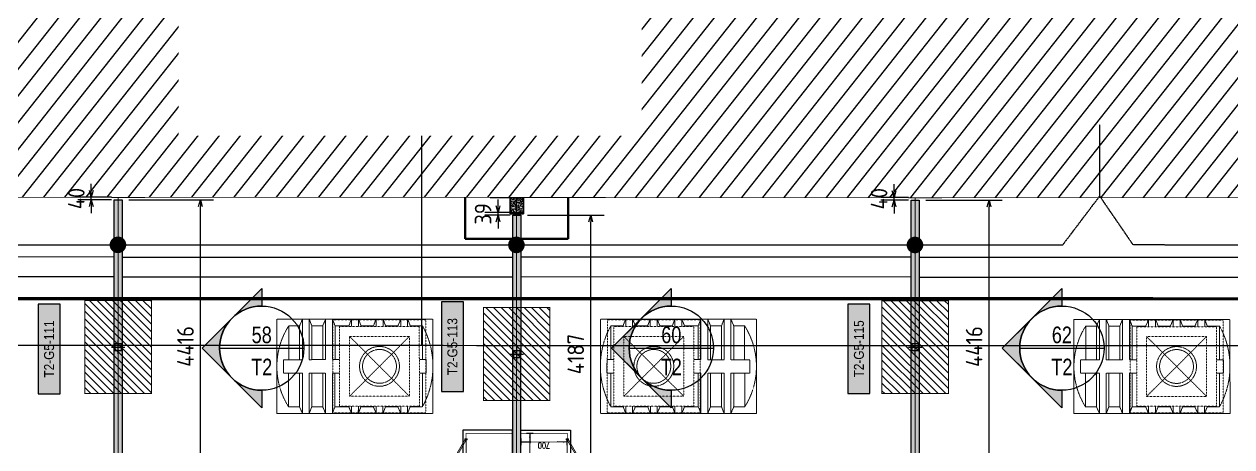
# Model space of a CAD drawing. Header units: centimetres. Extents: x -6122352 to 4157695, y -1694241 to 1947892.
# Drawn here: x 221391 to 239574, y -174023 to -167651 of the extents above; entities that cross this region are included whole.
import ezdxf
from ezdxf.enums import TextEntityAlignment as Align
from ezdxf.xclip import XClip

# ---------------------------------------------------------------- set-up
doc = ezdxf.new("R2010")
doc.units = ezdxf.units.CM
doc.header["$MEASUREMENT"] = 0
doc.header["$XCLIPFRAME"] = 2
doc.header["$PDMODE"] = 66
doc.header["$PDSIZE"] = 100
for name, pattern in [('DASHED2', [0.375, 0.25, -0.125]), ('HIDDEN', [0.375, 0.25, -0.125]), ('LTH-4G-M-XR-GROUND FLOOR PLAN$0$HIDDEN2', [0.1875, 0.125, -0.0625]), ('XR-AR-END-SETTING OUT PLAN$0$23261-XR-AR-SI-GF$0$HIDDEN', [0.375, 0.25, -0.125])]:
    doc.linetypes.add(name, pattern=pattern)
for name, color, linetype in [('00-MI-DIM', 7, 'Continuous'), ('23585-XR-AR-BOUNDARY WALLS AND SETBACKS$0$setback', 7, 'XR-AR-END-SETTING OUT PLAN$0$23261-XR-AR-SI-GF$0$HIDDEN'), ('@MI-FOOTINGS', 7, 'Continuous'), ('@MI-MEP', 7, 'Continuous'), ('@MI-REF LAYER', 7, 'Continuous'), ('@MI-TYPE-02', 6, 'Continuous'), ('A-GLASS HATCH', 7, 'Continuous'), ('B_TH_6', 7, 'Continuous'), ('CTECH-Text 2.5mm', 2, 'Continuous'), ('PANEL-TAGS', 7, 'Continuous'), ('VD-WS-WATER TANK', 7, 'Continuous'), ('XR-AR-MID-SETTING OUT FOR MASTER$0$23585-XR-AR-MID-GROUND FLOOR$0$A-Flor-Strs', 1, 'Continuous'), ('XR-AR-MID-SETTING OUT FOR MASTER$0$23585-XR-AR-MID-GROUND FLOOR$0$GS-HATCH-FLOOR TILE', 251, 'Continuous')]:
    doc.layers.add(name, color=color, linetype=linetype)
for name, color, linetype, lineweight in [('23585-XR-AR-102-8P-GF$0$A-FLOR-XREF', 8, 'Continuous', 9), ('23585-XR-AR-DAMAC PLOT LIMITS$0$1-Mid units', 41, 'Continuous', 5), ('@ Foundations', 4, 'DASHED2', 50), ('A-ANNO-TEXT', 3, 'Continuous', 25), ('LTH-4G-M-XR-GROUND FLOOR PLAN$0$1717 X Water Tank Location_5B$0$00 Line 2', 6, 'Continuous', 13), ('XR-AR-MID-SETTING OUT FOR MASTER$0$23585-XR-AR-MID-GROUND FLOOR$0$$A-GLAZ-WNDO', 232, 'Continuous', 9), ('XR-AR-MID-SETTING OUT FOR MASTER$0$23585-XR-AR-MID-GROUND FLOOR$0$A-GLAZ-SILL', 8, 'Continuous', 5), ('XR-AR-MID-SETTING OUT FOR MASTER$0$23585-XR-AR-MID-GROUND FLOOR$0$A-GLAZ-WNDO', 232, 'Continuous', 9), ('XR-AR-MID-SETTING OUT FOR MASTER$0$23585-XR-AR-MID-GROUND FLOOR$0$A-WALL', 7, 'Continuous', 30), ('XR-AR-MID-SETTING OUT FOR MASTER$0$23585-XR-AR-MID-GROUND FLOOR$0$S-COLS', 51, 'Continuous', 40), ('ZAT_WALL PANEL', 3, 'Continuous', 30)]:
    doc.layers.add(name, color=color, linetype=linetype, lineweight=lineweight)
doc.layers.add('LTH-4G-M-XR-GROUND FLOOR PLAN$0$PDF_Geometry', color=7, linetype='Continuous', true_color=0xcccccc)
doc.styles.add('Arial Narrow', font='ARIALN.TTF', dxfattribs={"width": 0.95, "height": 500})
doc.styles.add('DIMTEXT', font='romans.shx', dxfattribs={"width": 0.8})
doc.styles.add('PANELTAG_STYLE', font='arial.ttf')
doc.styles.add('Schueco-BEMSTIL', font='isocpeur.ttf', dxfattribs={"width": 0.9})
doc.dimstyles.new('DIM-25', dxfattribs={"dimscale": 25, "dimtxt": 2.5, "dimasz": 2.5, "dimexe": 1.25, "dimexo": 0.625, "dimgap": 1, "dimtad": 1, "dimdec": 0, "dimdsep": 46, "dimtxsty": 'DIMTEXT', "dimblk": 'AROW', "dimcen": 2.5, "dimse1": 1, "dimse2": 1, "dimclrd": 1, "dimclre": 1, "dimclrt": 2, "dimadec": 0, "dimazin": 0, "dimtfac": 1, "dimtdec": 0, "dimtmove": 0, "dimatfit": 3, "dimfxl": 1, "dimarcsym": 0})
doc.dimstyles.new('MI- JWC-TXT-2.5 MM', dxfattribs={"dimscale": 1.5, "dimtxt": 2.5, "dimasz": 1, "dimexe": 2, "dimexo": 1, "dimgap": 1, "dimtad": 1, "dimdec": 0, "dimdsep": 46, "dimtxsty": 'Schueco-BEMSTIL', "dimblk": 'OPEN30', "dimcen": 0, "dimdle": 2, "dimclrd": 140, "dimclre": 8, "dimclrt": 40, "dimadec": 0, "dimazin": 2, "dimtfac": 1, "dimtdec": 0, "dimtix": 1, "dimtmove": 2, "dimatfit": 3, "dimldrblk": 'OPEN', "dimfxl": 2, "dimlwd": -1, "dimlwe": -1, "dimarcsym": 0})

# ---------------------------------------------------------------- blocks, each defined once
blk = doc.blocks.new('23585-XR-AR-BOUNDARY WALLS AND SETBACKS')
at = {"layer": '23585-XR-AR-BOUNDARY WALLS AND SETBACKS$0$setback', "ltscale": 40, "const_width": 0.05}
blk.add_lwpolyline([(496642.234, 2768944.911), (496656.611, 2768931.738), (496660.766, 2768936.272), (496664.82, 2768940.696), (496668.873, 2768945.12), (496672.926, 2768949.543), (496676.98, 2768953.967), (496681.033, 2768958.391), (496685.087, 2768962.815), (496689.24, 2768967.348), (496674.862, 2768980.521), (496670.709, 2768975.988), (496666.656, 2768971.565), (496662.602, 2768967.141), (496658.549, 2768962.717), (496654.496, 2768958.293), (496650.442, 2768953.87), (496646.389, 2768949.446), (496642.234, 2768944.911)], dxfattribs=at)
blk = doc.blocks.new('A$C9d9485f6')
at = {"layer": 'A-ANNO-TEXT', "rotation": 312.4881850805905}
blk.add_blockref('23585-XR-AR-BOUNDARY WALLS AND SETBACKS', (-2377088.535, -1504219.252), dxfattribs=at)
blk = doc.blocks.new('23585-XR-AR-DAMAC PLOT LIMITS')
at = {"layer": '23585-XR-AR-DAMAC PLOT LIMITS$0$1-Mid units', "color": 251, "true_color": 0x636466}
for points in [[(496679.192, 2768951.941), (496661.497, 2768968.154), (496665.55, 2768972.578), (496683.245, 2768956.364)], [(496675.138, 2768947.517), (496657.443, 2768963.73), (496661.497, 2768968.154), (496679.192, 2768951.941)], [(496671.085, 2768943.093), (496653.39, 2768959.307), (496657.443, 2768963.73), (496675.138, 2768947.517)], [(496667.031, 2768938.669), (496649.336, 2768954.883), (496653.39, 2768959.307), (496671.085, 2768943.093)]]:
    blk.add_lwpolyline(points, close=True, dxfattribs=at)
blk = doc.blocks.new('A$Cf093b529')
at = {"layer": 'A-ANNO-TEXT'}
blk.add_blockref('23585-XR-AR-DAMAC PLOT LIMITS', (-495391.99, -2768603.442), dxfattribs=at)
blk = doc.blocks.new('AROW')
at = {"color": 1, "ltscale": 100}
for p, q in [((0, 0), (-3, 0)), ((0, -1), (0, 1))]:
    blk.add_line(p, q, dxfattribs=at)
blk.add_solid([(-1.28, 0.21), (-1.28, -0.21), (0, 0)], dxfattribs=at)
blk = doc.blocks.new('*D475')
at = {"layer": 'CTECH-Text 2.5mm', "color": 8, "lineweight": -2, "ltscale": 10, "transparency": 16777216}
blk.add_line((0.825, -0.135), (0.025, -0.135), dxfattribs=at)
at = {"layer": 'Defpoints', "color": 0, "ltscale": 10, "transparency": 16777216}
for p in [(-0.025, 0), (-0.025, -0.135), (0.875, 0)]:
    blk.add_point(p, dxfattribs=at)
at = {"layer": 'CTECH-Text 2.5mm', "color": 8, "lineweight": -2, "ltscale": 10, "transparency": 16777216, "xscale": 0.05, "yscale": 0.05, "zscale": 0.05, "rotation": 180}
blk.add_blockref('AROW', (-0.025, -0.135), dxfattribs=at)
at = {"layer": 'CTECH-Text 2.5mm', "color": 8, "lineweight": -2, "ltscale": 10, "transparency": 16777216, "xscale": 0.05, "yscale": 0.05, "zscale": 0.05}
blk.add_blockref('AROW', (0.875, -0.135), dxfattribs=at)
at = {"layer": 'CTECH-Text 2.5mm', "color": 8, "ltscale": 10, "transparency": 16777216, "insert": (0.425, -0.08), "char_height": 0.09, "attachment_point": 5, "style": 'DIMTEXT'}
blk.add_mtext('900', dxfattribs=at)
blk = doc.blocks.new('*D474')
at = {"layer": 'CTECH-Text 2.5mm', "color": 8, "lineweight": -2, "ltscale": 10, "transparency": 16777216}
blk.add_line((0.746, -0.05), (0.746, -0.65), dxfattribs=at)
at = {"layer": 'Defpoints', "color": 0, "ltscale": 10, "transparency": 16777216}
for p in [(0.875, 0), (0.746, -0.7), (0.875, -0.7)]:
    blk.add_point(p, dxfattribs=at)
at = {"layer": 'CTECH-Text 2.5mm', "color": 8, "lineweight": -2, "ltscale": 10, "transparency": 16777216, "xscale": 0.05, "yscale": 0.05, "zscale": 0.05}
for p, rotation in [((0.746, 0), 90), ((0.746, -0.7), 270)]:
    blk.add_blockref('AROW', p, dxfattribs=dict(at, rotation=rotation))
at = {"layer": 'CTECH-Text 2.5mm', "color": 8, "ltscale": 10, "transparency": 16777216, "insert": (0.691, -0.35), "char_height": 0.09, "attachment_point": 5, "rotation": 90, "style": 'DIMTEXT'}
blk.add_mtext('700', dxfattribs=at)
blk = doc.blocks.new('WT')
at = {"layer": 'VD-WS-WATER TANK', "color": 8, "linetype": 'HIDDEN', "lineweight": 5}
for p, q in [((-1545, 710), (-1545, -710)), ((-1545, 710), (805, 710)), ((-1205, 610), (-1369, 610)), ((-1368, 101), (-1369, 610)), ((-854, 610), (-1020, 610)), ((-462, 610), (-670, 610)), ((-92, 610), (-279, 610)), ((278, 610), (91, 610)), ((646, 610), (461, 610)), ((647, 101), (646, 610)), ((805, -710), (805, 710)), ((-1366, -610), (-1367, -101)), ((648, -610), (647, -101)), ((805, -710), (-1545, -710)), ((-1203, -610), (-1366, -610)), ((-854, -610), (-1017, -610)), ((-462, -610), (-668, -610)), ((-92, -610), (-277, -610)), ((278, -610), (93, -610)), ((648, -610), (464, -610))]:
    blk.add_line(p, q, dxfattribs=at)
at = {"layer": 'VD-WS-WATER TANK', "color": 8, "linetype": 'HIDDEN', "lineweight": 5, "ltscale": 0.2}
for p, q in [((-450, 450, 1), (450, -450, -1)), ((450, 450), (-450, -450, 1))]:
    blk.add_line(p, q, dxfattribs=at)
at = {"layer": 'VD-WS-WATER TANK', "color": 8, "linetype": 'HIDDEN', "lineweight": 5}
for points in [[(-1058, 101), (-1059, 710), (-1161, 710), (-1203, 610), (-1203, 101)], [(-1161, 710), (-1161, 101)], [(-1019, 101), (-1020, 610), (-1059, 710)], [(-709, 101), (-710, 710), (-812, 710), (-854, 610), (-854, 101)], [(-812, 710), (-812, 101)], [(-670, 101), (-670, 610), (-710, 710)], [(-318, 600), (-319, 710), (-421, 710), (-462, 610), (-462, 600)], [(-421, 710), (-421, 600)], [(-279, 600), (-279, 610), (-319, 710)], [(52, 600), (52, 710), (-50, 710), (-92, 610), (-92, 600)], [(-50, 710), (-50, 600)], [(91, 600), (91, 610), (52, 710)], [(422, 600), (422, 710), (320, 710), (278, 610), (278, 600)], [(320, 710), (320, 600)], [(461, 600), (461, 610), (422, 710)], [(-1161, 101), (-1445, 101), (-1445, -101), (-1161, -101)], [(-812, 101), (-1058, 101)], [(-600, 101), (-709, 101)], [(600, -101), (705, -101), (705, 101), (600, 101)], [(-1203, -101), (-1203, -610), (-1161, -710), (-1057, -710), (-1017, -610), (-1018, -101)], [(-1161, -101), (-1161, -710)], [(-1057, -710), (-1058, -101)], [(-1058, -101), (-812, -101)], [(-854, -101), (-854, -610), (-812, -710), (-708, -710), (-668, -610), (-669, -101)], [(-812, -101), (-812, -710)], [(-708, -710), (-709, -101)], [(-709, -101), (-600, -101)], [(-462, -600), (-462, -610), (-421, -710), (-316, -710), (-277, -610), (-277, -600)], [(-421, -600), (-421, -710)], [(-316, -710), (-316, -600)], [(-92, -600), (-92, -610), (-50, -710), (54, -710), (93, -610), (93, -600)], [(-50, -600), (-50, -710)], [(54, -710), (54, -600)], [(278, -600), (278, -610), (320, -710), (424, -710), (464, -610), (464, -600)], [(320, -600), (320, -710)], [(424, -710), (424, -600)]]:
    blk.add_lwpolyline(points, dxfattribs=at)
at = {"layer": 'VD-WS-WATER TANK', "color": 8, "linetype": 'HIDDEN', "lineweight": 5, "ltscale": 0.2}
for points in [[(-700, -700), (700, -700), (700, 700), (-700, 700)], [(-600, -600), (600, -600), (600, 600), (-600, 600)], [(-450, -450), (450, -450), (450, 450), (-450, 450)]]:
    blk.add_lwpolyline(points, close=True, dxfattribs=at)
at = {"layer": 'VD-WS-WATER TANK', "color": 8, "linetype": 'HIDDEN', "lineweight": 5}
for radius in [300, 255]:
    blk.add_circle((0, 0), radius, dxfattribs=at)
for centre, radius, start, end in [((-406, 2), 1139, 147.7124, 212.5056), ((-449, -2), 1254, 331.0009, 29.2171)]:
    blk.add_arc(centre, radius, start, end, dxfattribs=at)
blk = doc.blocks.new('XR-AR-MID-SETTING OUT FOR MASTER$0$23585-XR-AR-MID-GROUND FLOOR$0$945-4P-1-101-GROUND FLOOR PLAN$0$XR-MIDDLE-GROUND FLOOR PLAN$0$A$C446944C1')
at = {"layer": 'XR-AR-MID-SETTING OUT FOR MASTER$0$23585-XR-AR-MID-GROUND FLOOR$0$A-GLAZ-SILL', "color": 252}
blk.add_line((0, 0), (5.2, 0), dxfattribs=at)
for points in [[(2.208, -0.023), (2.208, -0.124), (2.094, -0.074), (2.208, -0.023)], [(2.992, -0.023), (2.992, -0.124), (3.106, -0.074), (2.992, -0.023)]]:
    blk.add_lwpolyline(points, dxfattribs=at)
at = {"layer": 'XR-AR-MID-SETTING OUT FOR MASTER$0$23585-XR-AR-MID-GROUND FLOOR$0$A-GLAZ-WNDO', "color": 252}
for p, q in [((5.2, 0.25), (0, 0.25)), ((0, 0.25), (0, 0)), ((0.05, 0.1), (0.05, 0.25)), ((1.285, 0.25), (1.285, 0.1)), ((1.335, 0.1), (1.335, 0.25)), ((3.865, 0.1), (3.865, 0.25)), ((3.915, 0.25), (3.915, 0.1)), ((5.15, 0.1), (5.15, 0.25)), ((5.2, 0.25), (5.2, 0)), ((0, 0.1), (2.6, 0.1)), ((5.2, 0.1), (2.6, 0.1))]:
    blk.add_line(p, q, dxfattribs=at)
for points in [[(1.285, 0.2), (0.05, 0.2)], [(3.915, 0.2), (5.15, 0.2)]]:
    blk.add_lwpolyline(points, dxfattribs=at)
for points in [[(1.225, 0.04), (1.305, 0.04), (1.305, 0.09), (1.225, 0.09)], [(2.52, 0.04), (1.305, 0.04), (1.305, 0.09), (2.52, 0.09)], [(2.6, 0.04), (2.52, 0.04), (2.52, 0.09), (2.6, 0.09)], [(2.6, 0.04), (2.68, 0.04), (2.68, 0.09), (2.6, 0.09)], [(2.68, 0.04), (3.895, 0.04), (3.895, 0.09), (2.68, 0.09)], [(3.975, 0.04), (3.895, 0.04), (3.895, 0.09), (3.975, 0.09)]]:
    blk.add_lwpolyline(points, close=True, dxfattribs=at)
blk = doc.blocks.new('XR-AR-MID-SETTING OUT FOR MASTER$0$23585-XR-AR-MID-GROUND FLOOR$0$A$C08698786')
at = {"layer": 'XR-AR-MID-SETTING OUT FOR MASTER$0$23585-XR-AR-MID-GROUND FLOOR$0$S-COLS', "color": 252, "lineweight": 30}
for points in [[(5900, 19473), (5900, 18773), (6100, 18773), (6100, 19473)], [(-100, 18728), (-100, 17728), (100, 17728), (100, 18728)]]:
    blk.add_lwpolyline(points, close=True, dxfattribs=at)
blk = doc.blocks.new('XR-AR-MID-SETTING OUT FOR MASTER')
h = blk.add_hatch()
h.set_pattern_fill('AR-CONC', color=8, scale=0.2, angle=90)
h.set_pattern_definition([(140, (-1262400.084, -115249.566), (3.1878171, 36.4369338), [3.81, -41.91]), (85, (-1262400.084, -115249.566), (-38.211369, -7.0486843), [3.048, -33.5281168]), (190.4514447, (-1262399.82, -115246.53), (-35.0235504, 29.3882494), [3.2380018, -35.6180489]), (136.1842, (-1262410.244, -115249.566), (8.4084656, 54.2158082), [5.715, -62.865]), (186.6355576, (-1262409.543, -115245.05), (-49.485225, 47.4808268), [4.8570046, -53.4271216]), (81.184151, (-1262410.244, -115249.566), (-49.485225, 47.4808268), [4.5719934, -50.2919464]), (111, (-1262407.704, -115244.486), (20.45303964, 30.32287825), [3.81, -41.91]), (56, (-1262407.704, -115244.486), (-36.8375932, 12.3604057), [3.048, -33.528]), (161.451445, (-1262406, -115241.96), (-16.3845538, 42.6832839), [3.2380018, -35.6179875]), (127.5, (-1262400.084, -115249.566), (-16.91100777, 0.61772065), [0, -33.1216, 0, -34.036, 0, -33.655]), (97.5, (-1262400.084, -115249.566), (-20.03611496, 13.3639325), [0, -19.4056, 0, -32.3596, 0, -12.827]), (57.5, (-1262400.084, -115260.894), (1.1457488, 27.11811903), [0, -12.7, 0, -39.624, 0, -52.578]), (47.5, (-1262400.084, -115265.974), (-5.0852982, 29.62583628), [0, -16.51, 0, -26.3144, 0, -37.338])])
h.paths.add_polyline_path([(6000, 19703), (5900, 19703), (5900, 19473), (6000, 19473)])
h.paths.add_polyline_path([(6100, 19703), (6000, 19703), (6000, 19473), (6100, 19473)])
for points in [[(6100, 19703), (6100, 19723), (5900, 19723), (5900, 19703)], [(5900, 19473), (5900, 19703), (6100, 19703), (6100, 19473)]]:
    blk.add_lwpolyline(points)
at = {"layer": 'XR-AR-MID-SETTING OUT FOR MASTER$0$23585-XR-AR-MID-GROUND FLOOR$0$A-Flor-Strs', "color": 8}
for p, q in [((60, 20673), (5940, 20673)), ((60, 20373), (5940, 20373))]:
    blk.add_line(p, q, dxfattribs=at)
at = {"layer": 'XR-AR-MID-SETTING OUT FOR MASTER$0$23585-XR-AR-MID-GROUND FLOOR$0$A-WALL', "color": 8}
for points in [[(100, 19473), (-100, 19473), (-100, 5500), (100, 5500), (100, 8850), (1100, 8850), (1100, 8950), (100, 8950), (100, 10950), (2100, 10950), (2100, 9950), (2200, 9950), (2200, 11150), (2100, 11150), (2100, 11050), (100, 11050)], [(100, 19473), (400, 19473), (400, 19223), (100, 19223)], [(5900, 19473), (6100, 19473), (6100, 5500), (5900, 5500), (5900, 14853), (5500, 14853), (5500, 14953), (5900, 14953)], [(5600, 19473), (5900, 19473), (5900, 19223), (5600, 19223)]]:
    blk.add_lwpolyline(points, close=True, dxfattribs=at)
at = {"layer": 'XR-AR-MID-SETTING OUT FOR MASTER$0$23585-XR-AR-MID-GROUND FLOOR$0$$A-GLAZ-WNDO', "color": 8, "xscale": -1000, "yscale": 1000, "zscale": 1000}
blk.add_blockref('XR-AR-MID-SETTING OUT FOR MASTER$0$23585-XR-AR-MID-GROUND FLOOR$0$945-4P-1-101-GROUND FLOOR PLAN$0$XR-MIDDLE-GROUND FLOOR PLAN$0$A$C446944C1', (5600, 19223), dxfattribs=at)
at = {"layer": 'XR-AR-MID-SETTING OUT FOR MASTER$0$23585-XR-AR-MID-GROUND FLOOR$0$GS-HATCH-FLOOR TILE', "color": 8}
blk.add_blockref('XR-AR-MID-SETTING OUT FOR MASTER$0$23585-XR-AR-MID-GROUND FLOOR$0$A$C08698786', (0, 0), dxfattribs=at)
blk = doc.blocks.new('MID UNIT')
at = {"xscale": 0.001, "yscale": 0.001, "zscale": 0.001}
blk.add_blockref('XR-AR-MID-SETTING OUT FOR MASTER', (0, 0), dxfattribs=at)
blk = doc.blocks.new('TH_6')
at = {"xscale": -1}
for p in [(495814.305, 2769163.997), (495826.305, 2769163.997)]:
    blk.add_blockref('MID UNIT', p, dxfattribs=at)
for p in [(495814.305, 2769163.997), (495826.305, 2769163.997)]:
    blk.add_blockref('MID UNIT', p)
blk = doc.blocks.new('23585-XR-AR-MALDIVE-3$0$TH_6')
at = {"layer": 'B_TH_6', "xscale": 1.000019685734281, "yscale": 1.000019685734281, "zscale": 1.000019685734281}
blk.add_blockref('TH_6', (-9.76, -54.513), dxfattribs=at)
at = {"layer": '@ Foundations', "linetype": 'DASHED2', "ltscale": 25}
for points in [[(495819.53, 2769182.045), (495819.53, 2769184.095), (495821.08, 2769184.095), (495821.08, 2769182.045)], [(495815.33, 2769181.049), (495815.33, 2769183.399), (495813.28, 2769183.399), (495813.28, 2769181.049)], [(495827.33, 2769181.049), (495827.33, 2769183.399), (495825.28, 2769183.399), (495825.28, 2769181.049)]]:
    blk.add_lwpolyline(points, close=True, dxfattribs=at)
blk = doc.blocks.new('_Dot')
at = {"color": 0, "linetype": 'ByBlock', "lineweight": -2}
blk.add_line((-0.5, 0), (-1, 0), dxfattribs=at)
at = {"color": 0, "linetype": 'ByBlock', "const_width": 0.5}
blk.add_lwpolyline([(-0.25, 0, 1), (0.25, 0, 1)], format="xyb", close=True, dxfattribs=at)
blk = doc.blocks.new('_Open30')
at = {"color": 0, "linetype": 'ByBlock', "lineweight": -2}
for p, q in [((-1, 0.27), (0, 0)), ((0, 0), (-1, -0.27)), ((0, 0), (-1, 0))]:
    blk.add_line(p, q, dxfattribs=at)
blk = doc.blocks.new('*D3691')
at = {"layer": '@MI-TYPE-02', "color": 8, "transparency": 16777216}
for p, q in [((12161, 4484), (13438, 4484)), ((12160, 68), (13438, 68))]:
    blk.add_line(p, q, dxfattribs=at)
at = {"layer": '@MI-TYPE-02', "color": 140, "transparency": 16777216}
blk.add_line((13238, 168), (13238, 4384), dxfattribs=at)
at = {"layer": 'Defpoints', "color": 0, "transparency": 16777216}
for p in [(12061, 4484), (13238, 4484), (12060, 68)]:
    blk.add_point(p, dxfattribs=at)
at = {"layer": '@MI-TYPE-02', "color": 140, "transparency": 16777216, "xscale": 100, "yscale": 100, "zscale": 100}
for p, rotation in [((13238, 4484), 90), ((13238, 68), 270)]:
    blk.add_blockref('_Open30', p, dxfattribs=dict(at, rotation=rotation))
at = {"layer": '@MI-TYPE-02', "color": 40, "transparency": 16777216, "insert": (13013, 2276), "char_height": 250, "attachment_point": 5, "rotation": 90, "style": 'Schueco-BEMSTIL'}
blk.add_mtext('4416', dxfattribs=at)
blk = doc.blocks.new('_Open')
at = {"color": 0, "linetype": 'ByBlock', "lineweight": -2}
for p, q in [((-1, 0), (0, 0)), ((-1, 0), (0, 0)), ((0, 0), (-1, 0))]:
    blk.add_line(p, q, dxfattribs=at)
blk = doc.blocks.new('*D3009')
at = {"layer": '@MI-TYPE-02', "color": 8, "transparency": 16777216}
for p, q in [((18161, 4254), (19315, 4254)), ((18160, 67), (19315, 67))]:
    blk.add_line(p, q, dxfattribs=at)
at = {"layer": '@MI-TYPE-02', "color": 140, "transparency": 16777216}
blk.add_line((19115, 167), (19115, 4154), dxfattribs=at)
at = {"layer": 'Defpoints', "color": 0, "transparency": 16777216}
for p in [(18061, 4254), (19115, 4254), (18060, 67)]:
    blk.add_point(p, dxfattribs=at)
at = {"layer": '@MI-TYPE-02', "color": 140, "transparency": 16777216, "xscale": 100, "yscale": 100, "zscale": 100}
for p, rotation in [((19115, 4254), 90), ((19115, 67), 270)]:
    blk.add_blockref('_Open30', p, dxfattribs=dict(at, rotation=rotation))
at = {"layer": '@MI-TYPE-02', "color": 40, "transparency": 16777216, "insert": (18890, 2161), "char_height": 250, "attachment_point": 5, "rotation": 90, "style": 'Schueco-BEMSTIL'}
blk.add_mtext('4187', dxfattribs=at)
blk = doc.blocks.new('*D3693')
at = {"layer": '@MI-TYPE-02', "color": 8, "transparency": 16777216}
for p, q in [((24161, 4482), (25312, 4482)), ((24160, 66), (25312, 66))]:
    blk.add_line(p, q, dxfattribs=at)
at = {"layer": '@MI-TYPE-02', "color": 140, "transparency": 16777216}
blk.add_line((25112, 166), (25112, 4382), dxfattribs=at)
at = {"layer": 'Defpoints', "color": 0, "transparency": 16777216}
for p in [(24061, 4482), (25112, 4482), (24060, 66)]:
    blk.add_point(p, dxfattribs=at)
at = {"layer": '@MI-TYPE-02', "color": 140, "transparency": 16777216, "xscale": 100, "yscale": 100, "zscale": 100}
for p, rotation in [((25112, 4482), 90), ((25112, 66), 270)]:
    blk.add_blockref('_Open30', p, dxfattribs=dict(at, rotation=rotation))
at = {"layer": '@MI-TYPE-02', "color": 40, "transparency": 16777216, "insert": (24887, 2274), "char_height": 250, "attachment_point": 5, "rotation": 90, "style": 'Schueco-BEMSTIL'}
blk.add_mtext('4416', dxfattribs=at)
blk = doc.blocks.new('T2-SINGLE FOOTING')
at = {"layer": '@MI-FOOTINGS', "transparency": 33554679}
h = blk.add_hatch(dxfattribs=at)
h.set_pattern_fill('ANSI31', color=8, scale=650)
h.paths.add_polyline_path([(-700, 500), (700, 500), (700, -500), (-700, -500)])
at = {"layer": '@MI-FOOTINGS', "color": 62, "const_width": 15}
blk.add_lwpolyline([(-700, 500), (700, 500), (700, -500), (-700, -500)], close=True, dxfattribs=at)
at = {"layer": '@MI-FOOTINGS', "color": 30}
blk.add_point((0, 0), dxfattribs=at)
blk = doc.blocks.new('*D3003')
at = {"layer": '@MI-TYPE-02', "color": 140, "transparency": 16777216}
for p, q in [((222402, -170160), (222402, -170060)), ((222402, -170301), (222402, -170260)), ((222402, -170401), (222402, -170501))]:
    blk.add_line(p, q, dxfattribs=at)
at = {"layer": '@MI-TYPE-02', "color": 8, "transparency": 16777216}
for p, q in [((222707, -170260), (222202, -170260)), ((222707, -170301), (222202, -170301))]:
    blk.add_line(p, q, dxfattribs=at)
at = {"layer": 'Defpoints', "color": 0, "transparency": 16777216}
for p in [(222402, -170260), (222807, -170260), (222807, -170301)]:
    blk.add_point(p, dxfattribs=at)
at = {"layer": '@MI-TYPE-02', "color": 140, "transparency": 16777216, "xscale": 100, "yscale": 100, "zscale": 100}
for p, rotation in [((222402, -170260), 270), ((222402, -170301), 90)]:
    blk.add_blockref('_Open30', p, dxfattribs=dict(at, rotation=rotation))
at = {"layer": '@MI-TYPE-02', "color": 40, "transparency": 16777216, "insert": (222177, -170280), "char_height": 250, "attachment_point": 5, "rotation": 90, "style": 'Schueco-BEMSTIL'}
blk.add_mtext('40', dxfattribs=at)
blk = doc.blocks.new('*D3005')
at = {"layer": '@MI-TYPE-02', "color": 140, "transparency": 16777216}
for p, q in [((228526, -170392), (228526, -170292)), ((228526, -170531), (228526, -170492)), ((228526, -170631), (228526, -170731))]:
    blk.add_line(p, q, dxfattribs=at)
at = {"layer": '@MI-TYPE-02', "color": 8, "transparency": 16777216}
for p, q in [((228707, -170492), (228326, -170492)), ((228707, -170531), (228326, -170531))]:
    blk.add_line(p, q, dxfattribs=at)
at = {"layer": 'Defpoints', "color": 0, "transparency": 16777216}
for p in [(228526, -170492), (228807, -170492), (228807, -170531)]:
    blk.add_point(p, dxfattribs=at)
at = {"layer": '@MI-TYPE-02', "color": 140, "transparency": 16777216, "xscale": 100, "yscale": 100, "zscale": 100}
for p, rotation in [((228526, -170492), 270), ((228526, -170531), 90)]:
    blk.add_blockref('_Open30', p, dxfattribs=dict(at, rotation=rotation))
at = {"layer": '@MI-TYPE-02', "color": 40, "transparency": 16777216, "insert": (228301, -170511), "char_height": 250, "attachment_point": 5, "rotation": 90, "style": 'Schueco-BEMSTIL'}
blk.add_mtext('39', dxfattribs=at)
blk = doc.blocks.new('*D3007')
at = {"layer": '@MI-TYPE-02', "color": 140, "transparency": 16777216}
for p, q in [((234488, -170163), (234488, -170063)), ((234488, -170303), (234488, -170263)), ((234488, -170403), (234488, -170503))]:
    blk.add_line(p, q, dxfattribs=at)
at = {"layer": '@MI-TYPE-02', "color": 8, "transparency": 16777216}
for p, q in [((234707, -170263), (234288, -170263)), ((234707, -170303), (234288, -170303))]:
    blk.add_line(p, q, dxfattribs=at)
at = {"layer": 'Defpoints', "color": 0, "transparency": 16777216}
for p in [(234488, -170263), (234807, -170263), (234807, -170303)]:
    blk.add_point(p, dxfattribs=at)
at = {"layer": '@MI-TYPE-02', "color": 140, "transparency": 16777216, "xscale": 100, "yscale": 100, "zscale": 100}
for p, rotation in [((234488, -170263), 270), ((234488, -170303), 90)]:
    blk.add_blockref('_Open30', p, dxfattribs=dict(at, rotation=rotation))
at = {"layer": '@MI-TYPE-02', "color": 40, "transparency": 16777216, "insert": (234263, -170283), "char_height": 250, "attachment_point": 5, "rotation": 90, "style": 'Schueco-BEMSTIL'}
blk.add_mtext('40', dxfattribs=at)
blk = doc.blocks.new('*U3659')
h = blk.add_hatch(color=94)
edge = h.paths.add_edge_path()
edge.add_line((0, -6.35), (0, -8.98))
edge.add_line((0, -8.98), (-8.98, 0))
edge.add_line((-8.98, 0), (0, 8.98))
edge.add_line((0, 8.98), (0, 6.35))
edge.add_arc((0, 0), 6.35, 90, 270)
at = {"color": 94}
blk.add_line((-6.35, 0), (6.35, 0), dxfattribs=at)
blk.add_lwpolyline([(0, -6.35), (0, -8.98), (-8.98, 0), (0, 8.98), (0, 6.35, 1)], format="xyb", close=True, dxfattribs=at)
blk.add_lwpolyline([(-4.49, 4.49, 0.414214), (-4.49, -4.49), (-8.98, 0), (-4.49, 4.49)], format="xyb", close=True)
blk.add_circle((0, 0), 6.35, dxfattribs=at)
at = {"style": 'Arial Narrow', "width": 0.95, "flags": 8}
blk.add_attdef('VIEWNUMBER', text='', height=2.5, dxfattribs=at).set_placement((0, 0), align=Align.BOTTOM_CENTER)
blk.add_attdef('SHEETNUMBER', text='', height=2.5, dxfattribs=at).set_placement((0, -1.59), align=Align.TOP_CENTER)
blk = doc.blocks.new('PANELTAG')
at = {"layer": 'PANEL-TAGS', "color": 1}
blk.add_lwpolyline([(-13.5, -3.3), (13.5, -3.3), (13.5, 3.3), (-13.5, 3.3)], close=True, dxfattribs=at)
at = {"layer": 'PANEL-TAGS', "color": 40, "true_color": 0xffd700}
blk.add_solid([(-13.5, -3.3), (13.5, -3.3), (-13.5, 3.3), (13.5, 3.3)], dxfattribs=at)
at = {"layer": 'PANEL-TAGS', "color": 5, "style": 'PANELTAG_STYLE', "width": 0.85}
blk.add_attdef('TAGNO', text='', height=3, dxfattribs=at).set_placement((0, 0), align=Align.MIDDLE)
blk = doc.blocks.new('A$C3dfd7553')
at = {"layer": 'LTH-4G-M-XR-GROUND FLOOR PLAN$0$1717 X Water Tank Location_5B$0$00 Line 2', "color": 8, "linetype": 'Continuous', "elevation": 0}
blk.add_lwpolyline([(0.0563, -0.7, 0.01, 0.01, 0), (-0.0254, -0.7, 0.01, 0.01, 0), (-0.0254, 0, 0.01, 0.01, 0), (0.8746, 0, 0.01, 0.01, 0), (0.8746, -0.7, 0.01, 0.01, 0), (0.7937, -0.7, 0, 0, 0)], format="xyseb", dxfattribs=at)
at = {"layer": 'LTH-4G-M-XR-GROUND FLOOR PLAN$0$PDF_Geometry', "color": 8, "lineweight": 5, "elevation": 0}
for points in [[(0.0734, -0.7172), (0.0734, -0.6813), (0.0563, -0.6813), (0.0563, -0.7172)], [(0.3766, -0.8952), (0.386, -0.8796), (0.0828, -0.7016), (0.0734, -0.7172)], [(0.4734, -0.8952), (0.464, -0.8796), (0.7672, -0.7016), (0.7766, -0.7172)], [(0.7766, -0.7172), (0.7766, -0.6813), (0.7937, -0.6813), (0.7937, -0.7172)]]:
    blk.add_lwpolyline(points, close=True, dxfattribs=at)
blk.add_lwpolyline([(0.7766, -0.7), (0.0734, -0.7)], dxfattribs=at)
at = {"layer": 'LTH-4G-M-XR-GROUND FLOOR PLAN$0$PDF_Geometry', "color": 8, "linetype": 'LTH-4G-M-XR-GROUND FLOOR PLAN$0$HIDDEN2', "lineweight": 5}
for centre, start, end in [((0.0734, -0.7172), 327.14069, 2.80213), ((0.7766, -0.7172), 177.19787, 212.85931)]:
    blk.add_arc(centre, 0.3516, start, end, dxfattribs=at)
at = {"layer": 'ZAT_WALL PANEL', "color": 1, "elevation": 0}
blk.add_lwpolyline([(-0.0254, -0.75), (-0.0254, 0), (0.9246, 0), (0.9246, -0.75), (-0.0254, -0.75)], dxfattribs=at)
at = {"layer": 'CTECH-Text 2.5mm', "color": 8, "ltscale": 10}
dim = blk.add_linear_dim(base=(-0.0254, -0.1346), p1=(0.8746, 0), p2=(-0.0254, 0), dimstyle='DIM-25', override={"dimscale": 1, "dimtxt": 0.09, "dimasz": 0.05, "dimgap": 0.01, "dimlfac": 1000, "dimclrd": 8, "dimclre": 8, "dimclrt": 8}, dxfattribs=at)
dim.commit()
dim.dimension.update_dxf_attribs({"geometry": '*D475', "text_midpoint": (0.4246, -0.0796)})
dim = blk.add_linear_dim(base=(0.7459, -0.7), p1=(0.8746, 0), p2=(0.8746, -0.7), angle=90, dimstyle='DIM-25', override={"dimscale": 1, "dimtxt": 0.09, "dimasz": 0.05, "dimgap": 0.01, "dimlfac": 1000, "dimclrd": 8, "dimclre": 8, "dimclrt": 8}, dxfattribs=at)
dim.commit()
dim.dimension.update_dxf_attribs({"geometry": '*D474', "text_midpoint": (0.6909, -0.35)})
blk = doc.blocks.new('23585-XR-AR-MID-ANNO-GF')
at = {"xscale": 1000, "yscale": 1000, "zscale": 1000, "rotation": 269.8774601641335}
blk.add_blockref('A$C3dfd7553', (5900, 23875, 0), dxfattribs=at)
at = {"layer": 'VD-WS-WATER TANK', "ltscale": 100, "rotation": 359.9969187736403}
blk.add_blockref('WT', (3895, 21990), dxfattribs=at)
blk = doc.blocks.new('A$C62ac5cd4')
at = {"layer": '23585-XR-AR-102-8P-GF$0$A-FLOR-XREF', "xscale": -0.001000000000000001, "yscale": 0.001, "zscale": 0.001}
for p, rotation in [((21.115, -23.968), 0.01981388495083007), ((33.115, -23.968), 0.01981388495083629)]:
    blk.add_blockref('23585-XR-AR-MID-ANNO-GF', p, dxfattribs=dict(at, rotation=rotation))
at = {"layer": '23585-XR-AR-102-8P-GF$0$A-FLOR-XREF', "xscale": 0.001, "yscale": 0.001, "zscale": 0.001}
blk.add_blockref('23585-XR-AR-MID-ANNO-GF', (21.187, -23.97), dxfattribs=at)
blk = doc.blocks.new('G8-partition walls')
at = {"layer": 'A-GLASS HATCH'}
h = blk.add_hatch(color=6, dxfattribs=at)
h.dxf.hatch_style = 1
h.paths.add_polyline_path([(11940.2, 68.2), (11940.9, 4484.4), (12060.9, 4484.4), (12060.2, 68.2)])
h = blk.add_hatch(color=6, dxfattribs=at)
h.dxf.hatch_style = 1
h.paths.add_polyline_path([(23939.9, 66.1), (23940.7, 4482.3), (24060.7, 4482.3), (24059.9, 66.1)])
h = blk.add_hatch(color=6, dxfattribs=at)
h.dxf.hatch_style = 1
h.paths.add_polyline_path([(17940.2, 67.2), (17940.9, 4254.3), (18060.9, 4254.3), (18060.2, 67.1)])
at = {"layer": '@MI-TYPE-02', "color": 6}
for points in [[(11940.2, 68.2), (11940.9, 4484.4), (12060.9, 4484.4), (12060.2, 68.2)], [(23939.9, 66.1), (23940.7, 4482.3), (24060.7, 4482.3), (24059.9, 66.1)], [(17940.2, 67.2), (17940.9, 4254.3), (18060.9, 4254.3), (18060.2, 67.1)]]:
    blk.add_lwpolyline(points, close=True, dxfattribs=at)
at = {"layer": '@MI-FOOTINGS', "rotation": 90}
for p in [(12000.5, 2266.8), (24000.3, 2264.7), (18000.5, 2160.7)]:
    blk.add_blockref('T2-SINGLE FOOTING', p, dxfattribs=at)
at = {"layer": '@MI-TYPE-02'}
for base, p1, p2, picture, middle in [((13237.9, 4484.4), (12060.2, 68.2), (12060.9, 4484.4), '*D3691', (13012.9, 2276.3)), ((25112.5, 4482.3), (24059.9, 66.1), (24060.7, 4482.3), '*D3693', (24887.5, 2274.2)), ((19114.9, 4254.3), (18060.2, 67.1), (18060.9, 4254.3), '*D3009', (18889.9, 2160.7))]:
    dim = blk.add_linear_dim(base=base, p1=p1, p2=p2, angle=90, dimstyle='MI- JWC-TXT-2.5 MM', dxfattribs=at)
    dim.commit()
    dim.dimension.update_dxf_attribs({"geometry": picture, "text_midpoint": middle})

msp = doc.modelspace()

# ---------------------------------------------------------------- block references
at = {"layer": '@MI-MEP', "color": 10, "xscale": 1000, "yscale": 1000, "zscale": 1000, "rotation": 179.9901620519291}
msp.add_blockref('A$C62ac5cd4', (255953.13466, -174793.54731), dxfattribs=at)
at = {"layer": '@MI-REF LAYER', "xscale": 1000, "yscale": 1000, "zscale": 1000}
msp.add_blockref('A$C9d9485f6', (-23958.95046, 48155.57226), dxfattribs=at)
at = {"layer": '@MI-REF LAYER', "xscale": 1000, "yscale": 1000, "zscale": 1000, "rotation": 312.4882903633292}
msp.add_blockref('A$Cf093b529', (-891608.73293, 539022.72011), dxfattribs=at)

# ---------------------------------------------------------------- next in the draw order: block references
at = {"layer": '@MI-REF LAYER'}
ref = msp.add_blockref('23585-XR-AR-MALDIVE-3$0$TH_6', (496524586.15946, 2768928032.72183), dxfattribs=dict(at, xscale=1000, yscale=1000, zscale=1000, rotation=179.9901620622459))
XClip(ref).set_block_clipping_path([(495847.3952198066, 2769187.9355630581), (495838.3190916902, 2769187.8967248513), (495832.3190833228, 2769187.8967248574), (495826.3192199203, 2769187.8968596635), (495820.3192130812, 2769187.8968501091), (495814.3192041675, 2769187.8968599862), (495808.3191952454, 2769187.8968599923), (495802.3191863215, 2769187.896859997), (495793.3573151571, 2769187.9368566284), (495793.3597128564, 2769163.9969128855), (495847.394775833, 2769163.9944282351)])

# ---------------------------------------------------------------- next in the draw order: block references
at = {"layer": '00-MI-DIM'}
ref = msp.add_blockref('*U3659', (224967.81243, -172534.94517, 0), dxfattribs=dict(at, xscale=100, yscale=100, zscale=100))
ref.add_attrib('VIEWNUMBER', '58', dxfattribs={"layer": '0', "height": 250, "style": 'Arial Narrow', "width": 0.95}).set_placement((224967.81243, -172534.94517, 0), align=Align.BOTTOM_CENTER)
ref.add_attrib('SHEETNUMBER', 'T2', dxfattribs={"layer": '0', "height": 250, "style": 'Arial Narrow', "width": 0.95}).set_placement((224967.81243, -172693.69517, 0), align=Align.TOP_CENTER)
ref = msp.add_blockref('*U3659', (231134.72351, -172534.94517, 0), dxfattribs=dict(at, xscale=100, yscale=100, zscale=100))
ref.add_attrib('VIEWNUMBER', '60', dxfattribs={"layer": '0', "height": 250, "style": 'Arial Narrow', "width": 0.95}).set_placement((231134.72351, -172534.94517, 0), align=Align.BOTTOM_CENTER)
ref.add_attrib('SHEETNUMBER', 'T2', dxfattribs={"layer": '0', "height": 250, "style": 'Arial Narrow', "width": 0.95}).set_placement((231134.72351, -172693.69517, 0), align=Align.TOP_CENTER)
ref = msp.add_blockref('*U3659', (237014.83671, -172534.94517, 0), dxfattribs=dict(at, xscale=100, yscale=100, zscale=100))
ref.add_attrib('VIEWNUMBER', '62', dxfattribs={"layer": '0', "height": 250, "style": 'Arial Narrow', "width": 0.95}).set_placement((237014.83671, -172534.94517, 0), align=Align.BOTTOM_CENTER)
ref.add_attrib('SHEETNUMBER', 'T2', dxfattribs={"layer": '0', "height": 250, "style": 'Arial Narrow', "width": 0.95}).set_placement((237014.83671, -172693.69517, 0), align=Align.TOP_CENTER)
at = {"layer": '@MI-REF LAYER', "extrusion": (5.28805e-12, -6.92406e-09, 1), "xscale": 250, "yscale": 250, "zscale": 250, "rotation": 180.0886329981475}
for p in [(222803.41116, -170977.89754, -22.45904), (228802.88605, -170978.89564, -22.45904), (234803.05365, -170979.95793, -22.45904)]:
    msp.add_blockref('_Dot', p, dxfattribs=at)
at = {"layer": 'PANEL-TAGS', "color": 94}
ref = msp.add_blockref('PANELTAG', (221766.65111, -172547.79861), dxfattribs=dict(at, xscale=50.00000000000001, yscale=50.00000000000001, zscale=50.00000000000001, rotation=90.00000000000001))
ref.add_attrib('TAGNO', 'T2-G5-111', dxfattribs={"color": 5, "height": 150, "rotation": 90, "style": 'PANELTAG_STYLE', "width": 0.85}).set_placement((221766.65111, -172547.79861), align=Align.MIDDLE_CENTER)
ref = msp.add_blockref('PANELTAG', (227838.67206, -172512.08215), dxfattribs=dict(at, xscale=50.00000000000001, yscale=50.00000000000001, zscale=50.00000000000001, rotation=90.00000000000001))
ref.add_attrib('TAGNO', 'T2-G5-113', dxfattribs={"color": 5, "height": 150, "rotation": 90, "style": 'PANELTAG_STYLE', "width": 0.85}).set_placement((227838.67206, -172512.08215), align=Align.MIDDLE_CENTER)
ref = msp.add_blockref('PANELTAG', (233959.02732, -172545.37767), dxfattribs=dict(at, xscale=50.00000000000001, yscale=50.00000000000001, zscale=50.00000000000001, rotation=90.00000000000001))
ref.add_attrib('TAGNO', 'T2-G5-115', dxfattribs={"color": 5, "height": 150, "rotation": 90, "style": 'PANELTAG_STYLE', "width": 0.85}).set_placement((233959.02732, -172545.37767), align=Align.MIDDLE_CENTER)

# ---------------------------------------------------------------- next in the draw order: wipeouts: each hides what was drawn before it
at = {"color": 10}
msp.add_wipeout([(204658.88339, -156284.44356), (204656.38786, -170557.99649), (210904.91618, -170559.08556), (210906.42862, -170258.43256), (246707.38373, -170264.54232), (246707.2836, -170565.21681), (252957.57214, -170566.11958), (252959.63251, -156292.73705), (204658.88958, -156284.44356)], dxfattribs=at).dxf.layer = '@MI-REF LAYER'

# ---------------------------------------------------------------- next in the draw order: hatches: boundary and pattern name
at = {"layer": '@MI-REF LAYER', "transparency": 33554508}
h = msp.add_hatch(dxfattribs=at)
h.set_pattern_fill('ANSI31', color=256, scale=2000, angle=186.72236)
h.paths.add_polyline_path([(204658.88863, -156284.44356), (204656.38786, -170557.99649), (210906.51157, -170557.62426), (210906.42863, -170258.44587), (246707.63459, -170264.59312), (246707.58297, -170565.21691), (252957.57212, -170566.29004), (252959.63375, -156292.73705)])

# ---------------------------------------------------------------- next in the draw order: linework, layer by layer
at = {"layer": '@MI-REF LAYER', "const_width": 5}
msp.add_lwpolyline([(204658.88863, -156284.44356), (204656.38786, -170557.99649), (210906.51157, -170557.62426), (210906.42863, -170258.44587), (246707.63459, -170264.59312), (246707.58297, -170565.21691), (252957.57212, -170566.29004), (252959.63375, -156292.73705)], close=True, dxfattribs=at)
at = {"layer": '@MI-REF LAYER', "linetype": 'DASHED2', "extrusion": (3.92215e-12, 7.46019e-09, 1), "elevation": -22.4615}
for points in [[(237585.04955, -170242.67926), (237585.60901, -169161.7179)], [(210802.56185, -170975.83693), (237028.12161, -170979.35861), (237585.04955, -170242.67926)], [(246804.54466, -170985.01408), (238090.13136, -170979.90825), (237585.04955, -170242.67926)]]:
    msp.add_lwpolyline(points, dxfattribs=at)

# ---------------------------------------------------------------- next in the draw order: block references
at = {"layer": '@MI-TYPE-02', "color": 240, "true_color": 0xed1f24}
msp.add_blockref('G8-partition walls', (210806.44585, -174784.88534), dxfattribs=at)

# ---------------------------------------------------------------- next in the draw order: dimensions: what is measured, and where the dimension line sits
for base, p1, p2, picture, middle in [((222402.42565, -170260.46357), (222807.36783, -170300.5132), (222807.37791, -170260.46357), '*D3003', (222177.42565, -170280.48838)), ((234488.3886, -170262.5497), (234807.08815, -170302.56106), (234806.80388, -170262.5497), '*D3007', (234263.3886, -170282.55538)), ((228525.90488, -170491.52398), (228807.04408, -170530.57406), (228806.64636, -170491.52398), '*D3005', (228300.90488, -170511.04902))]:
    dim = msp.add_linear_dim(base=base, p1=p1, p2=p2, angle=90, dimstyle='MI- JWC-TXT-2.5 MM', dxfattribs=at)
    dim.commit()
    dim.dimension.update_dxf_attribs({"geometry": picture, "text_midpoint": middle})

# ---------------------------------------------------------------- next in the draw order: wipeouts: each hides what was drawn before it
msp.add_wipeout([(230689.27665, -169333.04812), (223719.78976, -169331.70413), (223720.50327, -165631.7042), (230689.99015, -165633.04819)]).dxf.layer = '@MI-REF LAYER'

# ---------------------------------------------------------------- next in the draw order: linework, layer by layer
at = {"layer": '@MI-REF LAYER', "color": 1, "const_width": 20}
msp.add_lwpolyline([(201757.18452, -174754.06492), (204450.48976, -172490.36683), (227377.70693, -172494.78809), (227376.56286, -169332.4093), (227377.70693, -172494.78809), (253044.85579, -172499.73772), (255709.44795, -174762.40789)], dxfattribs=at)

doc.saveas('drawing.dxf')
